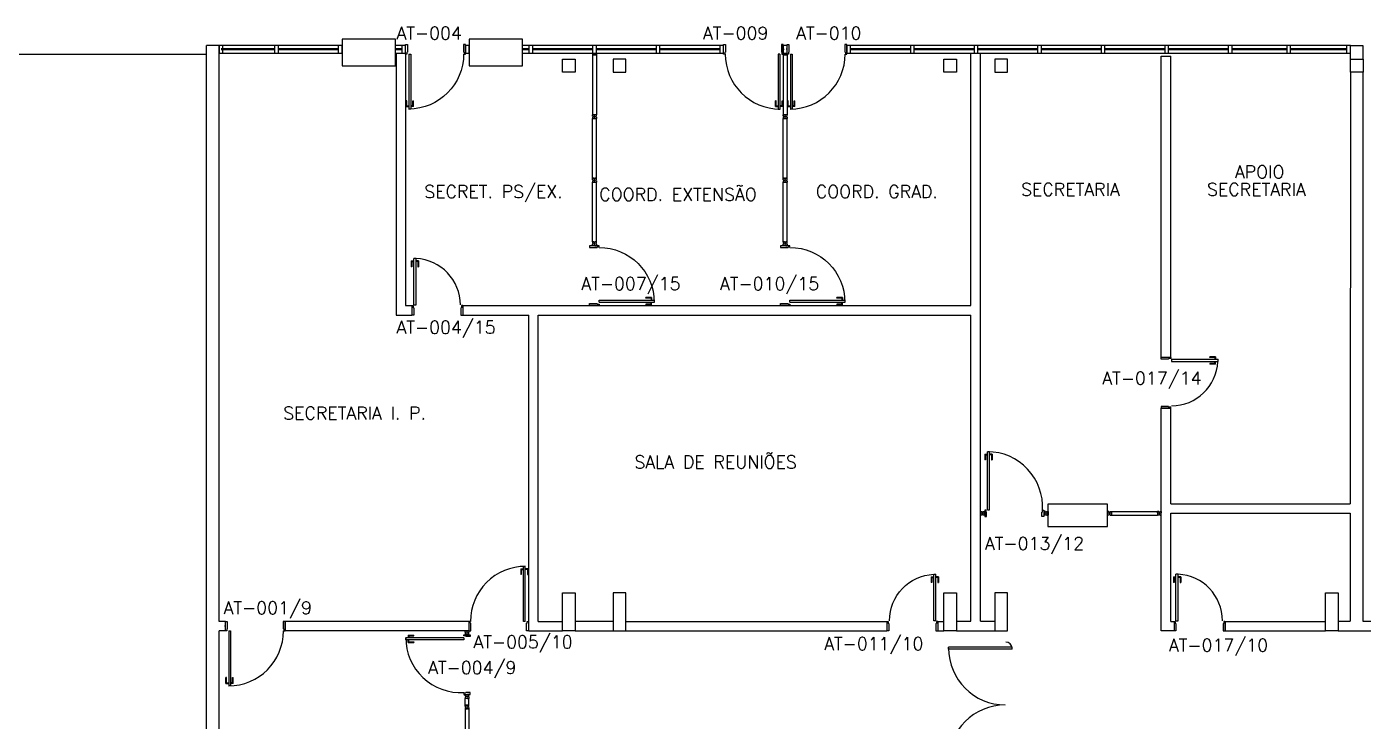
# Model space of a CAD drawing. Header units: millimetres. Extents: x 2860 to 3104, y 1039 to 1134.
# Drawn here: x 2870.28 to 2891.3, y 1059.95 to 1070.88 of the extents above; entities that cross this region are included whole.
import ezdxf

# ---------------------------------------------------------------- set-up
doc = ezdxf.new("R2010")
doc.units = ezdxf.units.MM
for name, color, linetype in [('ALV', 2, 'Continuous'), ('DIV', 2, 'Continuous'), ('ESQ', 2, 'Continuous'), ('ESTR', 3, 'Continuous'), ('PISO', 1, 'Continuous'), ('TEXTO', 2, 'Continuous'), ('TEXTO-ENDEREÇO', 2, 'Continuous')]:
    doc.layers.add(name, color=color, linetype=linetype)
doc.styles.add('UNB-100', font='simplex.shx', dxfattribs={"height": 0.2})
doc.styles.add('UNB-100-1', font='simplex.shx', dxfattribs={"height": 0.2})

# ---------------------------------------------------------------- blocks, each defined once
blk = doc.blocks.new('PILINT-TTS')
for points in [[(-0.2, 0), (-0.2, -0.2), (0, -0.2), (0, 0)], [(-0.8, 0), (-0.8, -0.2), (-1, -0.2), (-1, 0)], [(-0.8, -8.39), (-0.8, -8.99), (-1, -8.99), (-1, -8.39)]]:
    blk.add_lwpolyline(points, close=True)
blk.add_lwpolyline([(-0.2, -8.99), (0, -8.99), (0, -8.39), (-0.2, -8.39), (-0.2, -8.99)])
blk = doc.blocks.new('PE80-TTS')
for p, q in [((0.075, 0), (-0.075, 0)), ((-0.075, -0.03), (-0.075, 0)), ((0.075, 0), (0.075, -0.02)), ((0.777, 0.01), (0.687, 0.01)), ((0.687, 0), (0.687, 0.01)), ((0.777, 0.01), (0.777, -0.03)), ((0.04, -0.03), (-0.075, -0.03)), ((0.075, -0.02), (0.04, -0.02)), ((0.04, -0.03), (0.04, -0.02)), ((0.085, -0.03), (0.817, -0.03)), ((0.085, -0.03), (0.085, -0.065)), ((0.085, -0.065), (0.817, -0.065)), ((0.767, 0), (0.687, 0)), ((0.767, -0.095), (0.687, -0.095)), ((0.687, -0.095), (0.687, -0.105)), ((0.777, -0.105), (0.687, -0.105)), ((0.767, 0), (0.767, -0.03)), ((0.767, -0.095), (0.767, -0.065)), ((0.777, -0.105), (0.777, -0.065)), ((0.817, -0.065), (0.817, -0.03)), ((0.04, -0.771), (-0.075, -0.771)), ((-0.075, -0.771), (-0.075, -0.801)), ((0.075, -0.801), (-0.075, -0.801)), ((0.075, -0.802), (-0.075, -0.802)), ((0.04, -0.771), (0.04, -0.781)), ((0.075, -0.781), (0.04, -0.781)), ((0.075, -0.801), (0.075, -0.781))]:
    blk.add_line(p, q)
at = {"color": 1}
blk.add_arc((0.085, -0.03), 0.731, 270, 357.3429, dxfattribs=at)
blk = doc.blocks.new('PDV1D-TTS')
at = {"layer": 'DIV'}
for p, q in [((0, 0), (-0.012, 0)), ((0, 0.06), (0, 0.075)), ((0, 0.075), (0.03, 0.075)), ((0, -0.06), (0, 0.06)), ((0.03, 0.075), (0.03, -0.045)), ((0.91, 0.075), (0.91, -0.045)), ((0.94, 0.075), (0.91, 0.075)), ((0.94, 0.06), (0.94, 0.075)), ((0.94, -0.06), (0.94, 0.06)), ((0, -0.075), (0, -0.06)), ((0.02, -0.075), (0, -0.075)), ((0.02, -0.045), (0.03, -0.045)), ((0.02, -0.045), (0.02, -0.075)), ((0.052, -0.075), (0.052, -0.94)), ((0.052, -0.075), (0.082, -0.075)), ((0.082, -0.075), (0.082, -0.94)), ((0.92, -0.045), (0.91, -0.045)), ((0.92, -0.045), (0.92, -0.075)), ((0.92, -0.075), (0.94, -0.075)), ((0.94, -0.075), (0.94, -0.06)), ((0.082, -0.94), (0.052, -0.94))]:
    blk.add_line(p, q, dxfattribs=at)
at = {"layer": 'DIV', "color": 1}
for p, q in [((0.019, -0.81), (0.009, -0.81)), ((0.009, -0.9), (0.009, -0.81)), ((0.019, -0.89), (0.019, -0.81)), ((0.114, -0.81), (0.124, -0.81)), ((0.114, -0.89), (0.114, -0.81)), ((0.124, -0.9), (0.124, -0.81)), ((0.009, -0.9), (0.049, -0.9)), ((0.019, -0.89), (0.049, -0.89)), ((0.114, -0.89), (0.084, -0.89)), ((0.124, -0.9), (0.084, -0.9))]:
    blk.add_line(p, q, dxfattribs=at)
blk.add_arc((0.048, -0.075), 0.865, 270, 0, dxfattribs=at)
blk = doc.blocks.new('PDV2D-TTS')
at = {"layer": 'DIV'}
for p, q in [((0.03, 0.05), (0.06, 0.05)), ((0.03, 0.035), (0.03, 0.05)), ((0.03, -0.035), (0.03, 0.035)), ((0.06, 0.05), (0.06, -0.02)), ((0.941, 0.05), (0.941, -0.02)), ((0.971, 0.05), (0.941, 0.05)), ((0.971, 0.035), (0.971, 0.05)), ((0.971, -0.035), (0.971, 0.035)), ((0.03, -0.05), (0.03, -0.035)), ((0.05, -0.05), (0.03, -0.05)), ((0.05, -0.02), (0.06, -0.02)), ((0.05, -0.02), (0.05, -0.05)), ((0.079, -0.05), (0.109, -0.05)), ((0.079, -0.05), (0.079, -0.965)), ((0.109, -0.05), (0.109, -0.965)), ((0.951, -0.02), (0.941, -0.02)), ((0.951, -0.02), (0.951, -0.05)), ((0.951, -0.05), (0.971, -0.05)), ((0.971, -0.05), (0.971, -0.035)), ((0.109, -0.965), (0.079, -0.965))]:
    blk.add_line(p, q, dxfattribs=at)
at = {"layer": 'DIV', "color": 1}
for p, q in [((0.036, -0.925), (0.036, -0.835)), ((0.046, -0.835), (0.036, -0.835)), ((0.046, -0.915), (0.046, -0.835)), ((0.141, -0.915), (0.141, -0.835)), ((0.141, -0.835), (0.151, -0.835)), ((0.151, -0.925), (0.151, -0.835)), ((0.036, -0.925), (0.076, -0.925)), ((0.046, -0.915), (0.076, -0.915)), ((0.141, -0.915), (0.111, -0.915)), ((0.151, -0.925), (0.111, -0.925))]:
    blk.add_line(p, q, dxfattribs=at)
blk.add_arc((0.076, -0.1), 0.865, 270, 3.3214, dxfattribs=at)
blk = doc.blocks.new('DIVMT-TTS')
for p, q in [((-0.03, 0.03), (-0.03, 0.006)), ((-0.008, 0.03), (-0.03, 0.03)), ((-0.0185, 0.006), (-0.03, 0.006)), ((-0.0185, -0.006), (-0.0185, 0.006)), ((-0.008, 0.03), (-0.008, 0.02)), ((-0.008, 0.02), (0.008, 0.02)), ((-0.0051, 0), (0.0051, 0)), ((0.0051, 0), (-0.0051, 0)), ((-0.0051, 0), (0.0051, 0)), ((0, -0.0051), (0, 0.0051)), ((0, 0.0051), (0, -0.0051)), ((0.008, 0.03), (0.008, 0.02)), ((0.008, 0.03), (0.03, 0.03)), ((0.0205, 0.006), (0.03, 0.006)), ((0.0205, -0.006), (0.0205, 0.006)), ((0.0205, 0.006), (0.0205, -0.006)), ((0.0205, 0.006), (0.03, 0.006)), ((0.97, 0.03), (0.03, 0.03)), ((0.03, 0.006), (0.03, 0.03)), ((0.03, -0.03), (0.03, 0.03)), ((0.03, -0.005), (0.03, 0.005)), ((0.97, -0.03), (0.97, 0.03)), ((0.97, 0.03), (0.97, 0.009)), ((0.97, 0.009), (0.97, 0.027)), ((0.9795, 0.006), (0.97, 0.006)), ((0.97, -0.005), (0.97, 0.005)), ((0.9795, 0.006), (0.9795, -0.006)), ((1.0051, 0), (0.9949, 0)), ((1, 0.0051), (1, -0.0051)), ((-0.0185, -0.006), (-0.03, -0.006)), ((-0.03, -0.03), (-0.03, -0.006)), ((-0.008, -0.03), (-0.03, -0.03)), ((-0.008, -0.03), (-0.008, -0.02)), ((-0.008, -0.02), (0.008, -0.02)), ((0.008, -0.03), (0.008, -0.02)), ((0.008, -0.03), (0.03, -0.03)), ((0.0205, -0.006), (0.03, -0.006)), ((0.0205, -0.006), (0.03, -0.006)), ((0.03, -0.006), (0.03, -0.03)), ((0.97, -0.03), (0.03, -0.03)), ((0.9795, -0.006), (0.97, -0.006)), ((0.97, -0.009), (0.97, -0.027))]:
    blk.add_line(p, q)
blk = doc.blocks.new('MTT-TTS')
for p, q in [((-0.008, 0.03), (-0.03, 0.03)), ((-0.03, 0.03), (-0.03, 0.006)), ((-0.0185, 0.006), (-0.03, 0.006)), ((-0.0185, -0.006), (-0.0185, 0.006)), ((-0.008, 0.03), (-0.008, 0.02)), ((-0.008, 0.02), (0.008, 0.02)), ((-0.0051, 0), (0.0051, 0)), ((0, -0.0051), (0, 0.0051)), ((0.008, 0.03), (0.03, 0.03)), ((0.008, 0.03), (0.008, 0.02)), ((0.0205, -0.006), (0.0205, 0.006)), ((0.0205, 0.006), (0.03, 0.006)), ((0.03, 0.006), (0.03, 0.03)), ((-0.03, -0.03), (-0.03, -0.006)), ((-0.0185, -0.006), (-0.03, -0.006)), ((-0.008, -0.03), (-0.03, -0.03)), ((-0.008, -0.02), (0.008, -0.02)), ((-0.008, -0.03), (-0.008, -0.02)), ((0.008, -0.03), (0.008, -0.02)), ((0.008, -0.03), (0.03, -0.03)), ((0.0205, -0.006), (0.03, -0.006)), ((0.03, -0.006), (0.03, -0.03))]:
    blk.add_line(p, q)
blk = doc.blocks.new('PDV1E-TTS')
at = {"layer": 'DIV'}
for p, q in [((-0.94, 0.075), (-0.91, 0.075)), ((-0.94, 0.06), (-0.94, 0.075)), ((-0.94, -0.06), (-0.94, 0.06)), ((-0.91, 0.075), (-0.91, -0.045)), ((0, 0.075), (-0.03, 0.075)), ((-0.03, 0.075), (-0.03, -0.045)), ((0, 0.06), (0, 0.075)), ((0, -0.06), (0, 0.06)), ((0, 0), (0.012, 0)), ((-0.94, -0.075), (-0.94, -0.06)), ((-0.92, -0.075), (-0.94, -0.075)), ((-0.92, -0.045), (-0.92, -0.075)), ((-0.92, -0.045), (-0.91, -0.045)), ((-0.082, -0.075), (-0.082, -0.94)), ((-0.052, -0.075), (-0.082, -0.075)), ((-0.052, -0.075), (-0.052, -0.94)), ((-0.02, -0.045), (-0.03, -0.045)), ((-0.02, -0.045), (-0.02, -0.075)), ((-0.02, -0.075), (0, -0.075)), ((0, -0.075), (0, -0.06)), ((-0.114, -0.81), (-0.124, -0.81)), ((-0.124, -0.9), (-0.124, -0.81)), ((-0.114, -0.89), (-0.114, -0.81)), ((-0.019, -0.81), (-0.009, -0.81)), ((-0.019, -0.89), (-0.019, -0.81)), ((-0.009, -0.9), (-0.009, -0.81)), ((-0.124, -0.9), (-0.084, -0.9)), ((-0.114, -0.89), (-0.084, -0.89)), ((-0.082, -0.94), (-0.052, -0.94)), ((-0.019, -0.89), (-0.049, -0.89)), ((-0.009, -0.9), (-0.049, -0.9))]:
    blk.add_line(p, q, dxfattribs=at)
blk.add_arc((-0.048, -0.075), 0.865, 180, 270, dxfattribs=at)
blk = doc.blocks.new('DIV-TTS')
for p, q in [((-0.0051, 0), (0.0051, 0)), ((0, -0.0051), (0, 0.0051)), ((0.0205, 0.006), (0.03, 0.006)), ((0.0205, -0.006), (0.0205, 0.006)), ((0.03, 0.03), (0.97, 0.03)), ((0.03, 0.03), (0.03, -0.03)), ((0.03, 0.009), (0.03, 0.027)), ((0.03, 0.005), (0.03, -0.005)), ((0.97, 0.03), (0.97, -0.03)), ((0.9795, 0.006), (0.97, 0.006)), ((0.97, 0.005), (0.97, -0.005)), ((0.9795, -0.006), (0.9795, 0.006)), ((1.0051, 0), (0.9949, 0)), ((0.9949, 0), (1.0051, 0)), ((1, -0.0051), (1, 0.0051)), ((0.0205, -0.006), (0.03, -0.006)), ((0.03, -0.03), (0.03, -0.009)), ((0.03, -0.009), (0.03, -0.027)), ((0.03, -0.03), (0.97, -0.03)), ((0.9795, -0.006), (0.97, -0.006))]:
    blk.add_line(p, q)
blk = doc.blocks.new('MTINI-TTS')
for p, q in [((-0.03, 0.008), (-0.03, 0.03)), ((0.03, 0.03), (-0.03, 0.03)), ((-0.03, 0.008), (-0.02, 0.008)), ((-0.009, 0.03), (-0.027, 0.03)), ((-0.02, 0.008), (-0.02, 0)), ((-0.001, 0), (-0.02, 0)), ((-0.006, 0.02), (-0.006, 0.03)), ((-0.006, 0.023), (-0.006, 0.027)), ((-0.006, 0.02), (0.006, 0.02)), ((0.005, 0.03), (-0.005, 0.03)), ((0.005, 0), (-0.005, 0)), ((0.004, 0.02), (-0.004, 0.02)), ((0.02, 0), (-0.001, 0)), ((0, -0.005), (0, 0.005)), ((0.006, 0.02), (0.006, 0.03)), ((0.006, 0.023), (0.006, 0.027)), ((0.009, 0.03), (0.027, 0.03)), ((0.03, 0.008), (0.02, 0.008)), ((0.02, 0), (0.02, 0.008)), ((0.03, 0.008), (0.03, 0.03))]:
    blk.add_line(p, q)
blk = doc.blocks.new('PTDP-TTS')
at = {"color": 2}
for p, q in [((0.084, 0.9), (0.115, 0.9)), ((0.084, -0.1), (0.084, 0.9)), ((0.114, -0.1), (0.114, 0.9)), ((1.884, 0.9), (1.914, 0.9)), ((1.884, -0.1), (1.884, 0.9)), ((1.914, -0.1), (1.914, 0.9)), ((0.084, -0.1), (0.115, -0.1)), ((1.885, -0.101), (1.915, -0.101))]:
    blk.add_line(p, q, dxfattribs=at)
at = {"color": 1}
for centre, radius, start, end in [((0.114, 0.006), 0.892, 0, 90), ((1.899, 0.006), 0.892, 90, 180), ((0.098, 0), 0.098, 180, 270), ((1.896, -0.001), 0.0991, 271.7192, 0)]:
    blk.add_arc(centre, radius, start, end, dxfattribs=at)
at = {"layer": 'ESQ', "color": 1}
for p, q in [((0.044, 0.86), (0.044, 0.77)), ((0.044, 0.86), (0.084, 0.86)), ((0.054, 0.85), (0.054, 0.77)), ((0.054, 0.85), (0.084, 0.85)), ((0.154, 0.86), (0.114, 0.86)), ((0.144, 0.85), (0.114, 0.85)), ((0.144, 0.85), (0.144, 0.77)), ((0.154, 0.86), (0.154, 0.77)), ((0.054, 0.77), (0.044, 0.77)), ((0.144, 0.77), (0.154, 0.77))]:
    blk.add_line(p, q, dxfattribs=at)
blk = doc.blocks.new('PDV2E-TTS')
at = {"layer": 'DIV'}
for p, q in [((-0.967, 0.035), (-0.967, 0.05)), ((-0.967, 0.05), (-0.937, 0.05)), ((-0.967, -0.035), (-0.967, 0.035)), ((-0.937, 0.05), (-0.937, -0.02)), ((-0.068, 0.05), (-0.068, -0.02)), ((-0.038, 0.05), (-0.068, 0.05)), ((-0.038, 0.035), (-0.038, 0.05)), ((-0.038, -0.035), (-0.038, 0.035)), ((-0.967, -0.05), (-0.967, -0.035)), ((-0.947, -0.05), (-0.967, -0.05)), ((-0.947, -0.02), (-0.947, -0.05)), ((-0.947, -0.02), (-0.937, -0.02)), ((-0.083, -0.054), (-0.113, -0.054)), ((-0.113, -0.054), (-0.113, -0.969)), ((-0.083, -0.054), (-0.083, -0.969)), ((-0.059, -0.02), (-0.068, -0.02)), ((-0.059, -0.02), (-0.059, -0.05)), ((-0.059, -0.05), (-0.037, -0.05)), ((-0.038, -0.05), (-0.038, -0.035)), ((-0.113, -0.969), (-0.083, -0.969))]:
    blk.add_line(p, q, dxfattribs=at)
at = {"layer": 'DIV', "color": 1}
for p, q in [((-0.145, -0.839), (-0.155, -0.839)), ((-0.155, -0.929), (-0.155, -0.839)), ((-0.145, -0.919), (-0.145, -0.839)), ((-0.05, -0.839), (-0.04, -0.839)), ((-0.05, -0.919), (-0.05, -0.839)), ((-0.04, -0.929), (-0.04, -0.839)), ((-0.155, -0.929), (-0.115, -0.929)), ((-0.145, -0.919), (-0.115, -0.919)), ((-0.05, -0.919), (-0.08, -0.919)), ((-0.04, -0.929), (-0.08, -0.929))]:
    blk.add_line(p, q, dxfattribs=at)
blk.add_arc((-0.081, -0.101), 0.867, 176.6046, 269.9049, dxfattribs=at)

msp = doc.modelspace()

# ---------------------------------------------------------------- linework, layer by layer
at = {"layer": 'ALV'}
for p, q in [((2873.108, 1052.174), (2873.108, 1070.583)), ((2873.308, 1061.523), (2873.308, 1070.583)), ((2876.092, 1070.462), (2876.092, 1066.34)), ((2876.242, 1070.447), (2876.242, 1066.49)), ((2885.133, 1066.49), (2885.133, 1070.462)), ((2885.283, 1061.524), (2885.283, 1070.462)), ((2888.182, 1070.412), (2888.242, 1070.412)), ((2891.101, 1070.164), (2891.1, 1063.373)), ((2891.3, 1070.164), (2891.3, 1061.524)), ((2876.242, 1066.49), (2876.342, 1066.49)), ((2876.342, 1066.49), (2876.342, 1066.34)), ((2877.144, 1066.49), (2885.133, 1066.49)), ((2877.144, 1066.49), (2877.144, 1066.34)), ((2876.092, 1066.34), (2876.342, 1066.34)), ((2877.144, 1066.34), (2878.179, 1066.34)), ((2878.179, 1061.373), (2878.179, 1066.34)), ((2878.329, 1061.523), (2878.329, 1066.34)), ((2878.329, 1066.34), (2885.133, 1066.34)), ((2885.133, 1061.524), (2885.133, 1066.34)), ((2888.278, 1063.373), (2891.1, 1063.373)), ((2888.278, 1063.223), (2891.1, 1063.223)), ((2891.1, 1063.223), (2891.1, 1061.524)), ((2873.408, 1061.523), (2873.308, 1061.523)), ((2873.308, 1052.174), (2873.308, 1061.373)), ((2873.408, 1061.373), (2873.308, 1061.373)), ((2873.408, 1061.373), (2873.408, 1061.523)), ((2877.238, 1061.523), (2874.348, 1061.523)), ((2874.348, 1061.523), (2874.348, 1061.373)), ((2877.236, 1061.373), (2874.348, 1061.373)), ((2877.236, 1061.523), (2877.236, 1061.373)), ((2878.179, 1061.373), (2878.708, 1061.373)), ((2878.329, 1061.523), (2878.708, 1061.523)), ((2878.908, 1061.524), (2879.514, 1061.524)), ((2878.908, 1061.374), (2879.514, 1061.374)), ((2879.508, 1061.373), (2883.813, 1061.373)), ((2879.708, 1061.523), (2883.813, 1061.523)), ((2883.813, 1061.523), (2883.813, 1061.373)), ((2884.614, 1061.523), (2884.614, 1061.373)), ((2884.614, 1061.523), (2884.708, 1061.523)), ((2884.614, 1061.373), (2884.708, 1061.373)), ((2884.908, 1061.524), (2885.133, 1061.524)), ((2884.908, 1061.374), (2885.514, 1061.374)), ((2885.283, 1061.524), (2885.514, 1061.524)), ((2888.328, 1061.523), (2888.328, 1061.373)), ((2889.13, 1061.523), (2890.708, 1061.523)), ((2889.13, 1061.523), (2889.13, 1061.373)), ((2889.13, 1061.373), (2890.708, 1061.373)), ((2890.908, 1061.524), (2891.1, 1061.524)), ((2890.908, 1061.374), (2891.514, 1061.374)), ((2891.3, 1061.524), (2891.514, 1061.524))]:
    msp.add_line(p, q, dxfattribs=at)
for points in [[(2888.128, 1065.675), (2888.128, 1070.411)], [(2888.128, 1070.411), (2888.278, 1070.411)], [(2888.278, 1065.655), (2888.278, 1070.411)], [(2888.278, 1065.675), (2888.128, 1065.675)], [(2888.278, 1061.373), (2888.128, 1061.373), (2888.128, 1064.874)], [(2888.278, 1064.873), (2888.128, 1064.873)], [(2888.278, 1063.373), (2888.278, 1064.894)], [(2888.278, 1061.523), (2888.278, 1063.223)], [(2888.278, 1061.523), (2888.328, 1061.523), (2888.328, 1061.373), (2888.278, 1061.373)], [(2888.328, 1061.523), (2888.328, 1061.373)], [(2889.13, 1061.523), (2889.13, 1061.373)]]:
    msp.add_lwpolyline(points, dxfattribs=at)
at = {"layer": 'DIV'}
for p, q in [((2885.283, 1063.229), (2885.283, 1063.253)), ((2885.292, 1063.229), (2885.283, 1063.229)), ((2885.283, 1063.228), (2885.283, 1063.218)), ((2885.283, 1063.217), (2885.283, 1063.193)), ((2885.292, 1063.217), (2885.283, 1063.217)), ((2885.292, 1063.217), (2885.283, 1063.217)), ((2885.292, 1063.229), (2885.292, 1063.217)), ((2885.292, 1063.217), (2885.292, 1063.229)), ((2885.318, 1063.223), (2885.308, 1063.223)), ((2885.308, 1063.223), (2885.318, 1063.223)), ((2885.318, 1063.223), (2885.308, 1063.223)), ((2885.313, 1063.228), (2885.313, 1063.218)), ((2885.313, 1063.218), (2885.313, 1063.228)), ((2886.283, 1063.229), (2886.283, 1063.253)), ((2886.305, 1063.253), (2886.283, 1063.253)), ((2886.283, 1063.253), (2886.283, 1063.193)), ((2886.292, 1063.229), (2886.283, 1063.229)), ((2886.292, 1063.229), (2886.283, 1063.229)), ((2886.283, 1063.228), (2886.283, 1063.218)), ((2886.283, 1063.217), (2886.283, 1063.193)), ((2886.292, 1063.217), (2886.283, 1063.217)), ((2886.292, 1063.217), (2886.283, 1063.217)), ((2886.305, 1063.193), (2886.283, 1063.193)), ((2886.292, 1063.229), (2886.292, 1063.217)), ((2886.292, 1063.217), (2886.292, 1063.229)), ((2886.305, 1063.253), (2886.305, 1063.243)), ((2886.321, 1063.243), (2886.305, 1063.243)), ((2886.305, 1063.193), (2886.305, 1063.203)), ((2886.321, 1063.203), (2886.305, 1063.203)), ((2886.318, 1063.223), (2886.308, 1063.223)), ((2886.308, 1063.223), (2886.318, 1063.223)), ((2886.318, 1063.223), (2886.308, 1063.223)), ((2886.311, 1063.223), (2886.321, 1063.223)), ((2886.311, 1063.223), (2886.321, 1063.223)), ((2886.313, 1063.228), (2886.313, 1063.218)), ((2886.313, 1063.218), (2886.313, 1063.228)), ((2886.316, 1063.218), (2886.316, 1063.228)), ((2886.316, 1063.218), (2886.316, 1063.228)), ((2886.321, 1063.253), (2886.321, 1063.243)), ((2886.321, 1063.253), (2886.343, 1063.253)), ((2886.321, 1063.193), (2886.321, 1063.203)), ((2886.321, 1063.193), (2886.343, 1063.193)), ((2886.331, 1063.229), (2886.343, 1063.229)), ((2886.331, 1063.229), (2886.331, 1063.217)), ((2886.331, 1063.217), (2886.343, 1063.217)), ((2886.336, 1063.217), (2886.336, 1063.229)), ((2886.336, 1063.229), (2886.346, 1063.229)), ((2886.336, 1063.217), (2886.336, 1063.229)), ((2886.336, 1063.229), (2886.346, 1063.229)), ((2886.336, 1063.217), (2886.346, 1063.217)), ((2886.336, 1063.217), (2886.346, 1063.217)), ((2886.343, 1063.253), (2886.343, 1063.229)), ((2886.343, 1063.193), (2886.343, 1063.217)), ((2886.346, 1063.253), (2886.346, 1063.193)), ((2886.346, 1063.232), (2886.346, 1063.25)), ((2886.346, 1063.232), (2886.346, 1063.25)), ((2886.346, 1063.228), (2886.346, 1063.218)), ((2886.346, 1063.228), (2886.346, 1063.218)), ((2886.346, 1063.214), (2886.346, 1063.196)), ((2886.346, 1063.193), (2886.346, 1063.214)), ((2886.346, 1063.214), (2886.346, 1063.196)), ((2886.346, 1063.193), (2886.346, 1063.214)), ((2887.305, 1063.253), (2887.283, 1063.253)), ((2887.283, 1063.253), (2887.283, 1063.229)), ((2887.294, 1063.229), (2887.283, 1063.229)), ((2887.294, 1063.217), (2887.283, 1063.217)), ((2887.283, 1063.193), (2887.283, 1063.217)), ((2887.305, 1063.193), (2887.283, 1063.193)), ((2887.294, 1063.229), (2887.294, 1063.217)), ((2887.305, 1063.253), (2887.305, 1063.243)), ((2887.305, 1063.243), (2887.321, 1063.243)), ((2887.305, 1063.193), (2887.305, 1063.203)), ((2887.305, 1063.203), (2887.321, 1063.203)), ((2887.308, 1063.223), (2887.318, 1063.223)), ((2887.318, 1063.223), (2887.308, 1063.223)), ((2887.308, 1063.223), (2887.318, 1063.223)), ((2887.313, 1063.228), (2887.313, 1063.218)), ((2887.313, 1063.218), (2887.313, 1063.228)), ((2887.321, 1063.253), (2887.321, 1063.243)), ((2887.321, 1063.253), (2887.343, 1063.253)), ((2887.321, 1063.193), (2887.321, 1063.203)), ((2887.321, 1063.193), (2887.343, 1063.193)), ((2887.333, 1063.229), (2887.333, 1063.217)), ((2887.333, 1063.229), (2887.343, 1063.229)), ((2887.333, 1063.217), (2887.333, 1063.229)), ((2887.333, 1063.229), (2887.343, 1063.229)), ((2887.333, 1063.217), (2887.343, 1063.217)), ((2887.333, 1063.217), (2887.343, 1063.217)), ((2887.343, 1063.253), (2888.068, 1063.253)), ((2887.343, 1063.229), (2887.343, 1063.253)), ((2887.343, 1063.253), (2887.343, 1063.193)), ((2887.343, 1063.228), (2887.343, 1063.218)), ((2887.343, 1063.217), (2887.343, 1063.193)), ((2887.343, 1063.193), (2888.068, 1063.193)), ((2888.068, 1063.229), (2888.068, 1063.253)), ((2888.09, 1063.253), (2888.068, 1063.253)), ((2888.068, 1063.253), (2888.068, 1063.193)), ((2888.077, 1063.229), (2888.068, 1063.229)), ((2888.077, 1063.229), (2888.068, 1063.229)), ((2888.068, 1063.228), (2888.068, 1063.218)), ((2888.068, 1063.217), (2888.068, 1063.193)), ((2888.077, 1063.217), (2888.068, 1063.217)), ((2888.077, 1063.217), (2888.068, 1063.217)), ((2888.09, 1063.193), (2888.068, 1063.193)), ((2888.077, 1063.229), (2888.077, 1063.217)), ((2888.077, 1063.217), (2888.077, 1063.229)), ((2888.09, 1063.253), (2888.09, 1063.243)), ((2888.106, 1063.243), (2888.09, 1063.243)), ((2888.09, 1063.193), (2888.09, 1063.203)), ((2888.106, 1063.203), (2888.09, 1063.203)), ((2888.103, 1063.223), (2888.093, 1063.223)), ((2888.093, 1063.223), (2888.103, 1063.223)), ((2888.103, 1063.223), (2888.093, 1063.223)), ((2888.098, 1063.228), (2888.098, 1063.218)), ((2888.098, 1063.218), (2888.098, 1063.228)), ((2888.106, 1063.253), (2888.106, 1063.243)), ((2888.106, 1063.253), (2888.128, 1063.253)), ((2888.106, 1063.193), (2888.106, 1063.203)), ((2888.106, 1063.193), (2888.128, 1063.193)), ((2888.116, 1063.229), (2888.128, 1063.229)), ((2888.116, 1063.229), (2888.116, 1063.217)), ((2888.116, 1063.217), (2888.128, 1063.217)), ((2888.128, 1063.253), (2888.128, 1063.229)), ((2888.128, 1063.193), (2888.128, 1063.217)), ((2877.178, 1061.349), (2877.178, 1061.373)), ((2877.2, 1061.373), (2877.178, 1061.373)), ((2877.2, 1061.373), (2877.2, 1061.363)), ((2877.216, 1061.363), (2877.2, 1061.363)), ((2877.216, 1061.373), (2877.216, 1061.363)), ((2877.216, 1061.373), (2877.238, 1061.373)), ((2877.238, 1061.373), (2877.238, 1061.349)), ((2877.188, 1061.349), (2877.178, 1061.349)), ((2877.188, 1061.349), (2877.178, 1061.349)), ((2877.178, 1061.337), (2877.178, 1061.313)), ((2877.188, 1061.337), (2877.178, 1061.337)), ((2877.188, 1061.337), (2877.178, 1061.337)), ((2877.239, 1061.313), (2877.179, 1061.313)), ((2877.188, 1061.349), (2877.188, 1061.337)), ((2877.188, 1061.337), (2877.188, 1061.349)), ((2877.2, 1061.313), (2877.2, 1061.323)), ((2877.216, 1061.323), (2877.2, 1061.323)), ((2877.213, 1061.343), (2877.203, 1061.343)), ((2877.203, 1061.343), (2877.213, 1061.343)), ((2877.213, 1061.343), (2877.203, 1061.343)), ((2877.208, 1061.348), (2877.208, 1061.338)), ((2877.208, 1061.338), (2877.208, 1061.348)), ((2877.216, 1061.313), (2877.216, 1061.323)), ((2877.227, 1061.349), (2877.238, 1061.349)), ((2877.227, 1061.349), (2877.227, 1061.337)), ((2877.227, 1061.337), (2877.238, 1061.337)), ((2877.238, 1061.313), (2877.238, 1061.337)), ((2877.179, 1060.372), (2877.203, 1060.372)), ((2877.179, 1060.35), (2877.179, 1060.372)), ((2877.179, 1060.35), (2877.189, 1060.35)), ((2877.179, 1060.334), (2877.189, 1060.334)), ((2877.179, 1060.334), (2877.179, 1060.312)), ((2877.179, 1060.205), (2877.179, 1060.312)), ((2877.203, 1060.312), (2877.179, 1060.312)), ((2877.239, 1060.312), (2877.179, 1060.312)), ((2877.189, 1060.35), (2877.189, 1060.334)), ((2877.203, 1060.36), (2877.203, 1060.372)), ((2877.215, 1060.36), (2877.203, 1060.36)), ((2877.203, 1060.321), (2877.203, 1060.312)), ((2877.215, 1060.321), (2877.203, 1060.321)), ((2877.203, 1060.321), (2877.215, 1060.321)), ((2877.203, 1060.321), (2877.203, 1060.312)), ((2877.214, 1060.342), (2877.204, 1060.342)), ((2877.204, 1060.342), (2877.214, 1060.342)), ((2877.214, 1060.312), (2877.204, 1060.312)), ((2877.209, 1060.347), (2877.209, 1060.337)), ((2877.209, 1060.337), (2877.209, 1060.347)), ((2877.209, 1060.347), (2877.209, 1060.337)), ((2877.215, 1060.36), (2877.215, 1060.372)), ((2877.239, 1060.372), (2877.215, 1060.372)), ((2877.215, 1060.321), (2877.215, 1060.312)), ((2877.215, 1060.321), (2877.215, 1060.312)), ((2877.215, 1060.312), (2877.239, 1060.312)), ((2877.239, 1060.35), (2877.229, 1060.35)), ((2877.229, 1060.35), (2877.229, 1060.334)), ((2877.239, 1060.334), (2877.229, 1060.334)), ((2877.239, 1060.35), (2877.239, 1060.372)), ((2877.239, 1060.334), (2877.239, 1060.312)), ((2877.239, 1060.205), (2877.239, 1060.312)), ((2877.203, 1060.205), (2877.179, 1060.205)), ((2877.179, 1060.183), (2877.179, 1060.205)), ((2877.239, 1060.205), (2877.179, 1060.205)), ((2877.239, 1060.205), (2877.179, 1060.205)), ((2877.179, 1060.205), (2877.2, 1060.205)), ((2877.179, 1060.183), (2877.189, 1060.183)), ((2877.179, 1060.167), (2877.189, 1060.167)), ((2877.179, 1060.167), (2877.179, 1060.145)), ((2877.179, 1060.145), (2877.203, 1060.145)), ((2877.2, 1060.205), (2877.182, 1060.205)), ((2877.189, 1060.167), (2877.189, 1060.183)), ((2877.203, 1060.196), (2877.203, 1060.205)), ((2877.203, 1060.196), (2877.203, 1060.205)), ((2877.203, 1060.196), (2877.203, 1060.205)), ((2877.215, 1060.196), (2877.203, 1060.196)), ((2877.203, 1060.196), (2877.215, 1060.196)), ((2877.203, 1060.196), (2877.215, 1060.196)), ((2877.203, 1060.157), (2877.203, 1060.145)), ((2877.215, 1060.157), (2877.203, 1060.157)), ((2877.214, 1060.205), (2877.204, 1060.205)), ((2877.214, 1060.205), (2877.204, 1060.205)), ((2877.214, 1060.175), (2877.204, 1060.175)), ((2877.204, 1060.175), (2877.214, 1060.175)), ((2877.204, 1060.175), (2877.214, 1060.175)), ((2877.209, 1060.17), (2877.209, 1060.18)), ((2877.209, 1060.18), (2877.209, 1060.17)), ((2877.209, 1060.17), (2877.209, 1060.18)), ((2877.209, 1060.17), (2877.209, 1060.18)), ((2877.215, 1060.205), (2877.239, 1060.205)), ((2877.215, 1060.196), (2877.215, 1060.205)), ((2877.215, 1060.196), (2877.215, 1060.205)), ((2877.215, 1060.196), (2877.215, 1060.205)), ((2877.215, 1060.157), (2877.215, 1060.145)), ((2877.239, 1060.145), (2877.215, 1060.145)), ((2877.218, 1060.205), (2877.236, 1060.205)), ((2877.239, 1060.183), (2877.229, 1060.183)), ((2877.229, 1060.167), (2877.229, 1060.183)), ((2877.239, 1060.167), (2877.229, 1060.167)), ((2877.239, 1060.183), (2877.239, 1060.205)), ((2877.239, 1060.167), (2877.239, 1060.145))]:
    msp.add_line(p, q, dxfattribs=at)
for points in [[(2887.283, 1063.364), (2886.343, 1063.364), (2886.343, 1063.014), (2887.283, 1063.014)], [(2885.331, 1063.229), (2885.331, 1063.217), (2885.343, 1063.217), (2885.343, 1063.193), (2885.321, 1063.193), (2885.321, 1063.203), (2885.305, 1063.203), (2885.305, 1063.193), (2885.283, 1063.193), (2885.283, 1063.253), (2885.305, 1063.253), (2885.305, 1063.243), (2885.321, 1063.243), (2885.321, 1063.253), (2885.343, 1063.253), (2885.343, 1063.229)]]:
    msp.add_lwpolyline(points, close=True, dxfattribs=at)
msp.add_lwpolyline([(2885.292, 1063.229), (2885.283, 1063.229)], dxfattribs=at)
at = {"layer": 'ESQ'}
for p, q in [((2875.242, 1070.682), (2875.242, 1070.262)), ((2876.082, 1070.682), (2875.242, 1070.682)), ((2876.082, 1070.262), (2876.082, 1070.682)), ((2877.242, 1070.682), (2877.242, 1070.262)), ((2878.082, 1070.682), (2877.242, 1070.682)), ((2878.082, 1070.262), (2878.082, 1070.682)), ((2873.308, 1070.583), (2873.108, 1070.583)), ((2873.368, 1070.582), (2873.308, 1070.582)), ((2873.308, 1070.582), (2873.308, 1070.463)), ((2873.308, 1070.462), (2873.368, 1070.462)), ((2873.342, 1070.516), (2874.182, 1070.516)), ((2873.342, 1070.462), (2874.182, 1070.462)), ((2874.182, 1070.582), (2873.343, 1070.582)), ((2874.182, 1070.528), (2873.343, 1070.528)), ((2873.368, 1070.462), (2873.368, 1070.582)), ((2874.182, 1070.582), (2874.182, 1070.463)), ((2874.242, 1070.582), (2874.182, 1070.582)), ((2874.182, 1070.462), (2874.242, 1070.462)), ((2875.182, 1070.582), (2874.242, 1070.582)), ((2874.242, 1070.462), (2874.242, 1070.582)), ((2875.182, 1070.528), (2874.242, 1070.528)), ((2874.242, 1070.516), (2875.182, 1070.516)), ((2874.242, 1070.462), (2875.182, 1070.462)), ((2875.182, 1070.582), (2875.182, 1070.463)), ((2875.242, 1070.582), (2875.182, 1070.582)), ((2875.182, 1070.462), (2875.242, 1070.462)), ((2875.242, 1070.462), (2875.242, 1070.582)), ((2876.182, 1070.582), (2876.082, 1070.582)), ((2876.182, 1070.528), (2876.082, 1070.528)), ((2876.082, 1070.516), (2876.182, 1070.516)), ((2876.082, 1070.462), (2876.182, 1070.462)), ((2876.182, 1070.582), (2876.182, 1070.463)), ((2876.242, 1070.582), (2876.182, 1070.582)), ((2876.182, 1070.462), (2876.242, 1070.462)), ((2876.242, 1070.462), (2876.242, 1070.582)), ((2877.182, 1070.582), (2877.182, 1070.463)), ((2877.242, 1070.582), (2877.182, 1070.582)), ((2877.182, 1070.462), (2877.242, 1070.462)), ((2877.242, 1070.462), (2877.242, 1070.582)), ((2877.242, 1070.462), (2877.242, 1070.582)), ((2878.182, 1070.582), (2878.082, 1070.582)), ((2878.182, 1070.528), (2878.082, 1070.528)), ((2878.082, 1070.516), (2878.182, 1070.516)), ((2878.082, 1070.462), (2878.182, 1070.462)), ((2878.182, 1070.582), (2878.182, 1070.463)), ((2878.242, 1070.582), (2878.182, 1070.582)), ((2878.182, 1070.462), (2878.242, 1070.462)), ((2878.242, 1070.462), (2878.242, 1070.582)), ((2879.182, 1070.582), (2878.242, 1070.582)), ((2879.182, 1070.528), (2878.242, 1070.528)), ((2878.242, 1070.516), (2879.182, 1070.516)), ((2878.242, 1070.462), (2879.182, 1070.462)), ((2879.242, 1070.582), (2879.182, 1070.582)), ((2879.182, 1070.582), (2879.182, 1070.463)), ((2879.182, 1070.462), (2879.242, 1070.462)), ((2879.242, 1070.462), (2879.242, 1070.582)), ((2891.101, 1070.364), (2891.101, 1070.582)), ((2891.101, 1070.582), (2891.3, 1070.582)), ((2891.3, 1070.582), (2891.3, 1070.365)), ((2875.242, 1070.262), (2876.082, 1070.262)), ((2877.242, 1070.262), (2878.082, 1070.262))]:
    msp.add_line(p, q, dxfattribs=at)
at = {"layer": 'ESQ', "color": 3}
for p, q in [((2880.182, 1070.582), (2879.242, 1070.582)), ((2880.182, 1070.528), (2879.242, 1070.528)), ((2879.242, 1070.516), (2880.182, 1070.516)), ((2879.242, 1070.462), (2880.182, 1070.462)), ((2880.182, 1070.582), (2880.182, 1070.463)), ((2880.242, 1070.582), (2880.182, 1070.582)), ((2880.182, 1070.462), (2880.242, 1070.462)), ((2881.182, 1070.582), (2880.242, 1070.582)), ((2880.242, 1070.462), (2880.242, 1070.582)), ((2881.182, 1070.528), (2880.242, 1070.528)), ((2880.242, 1070.516), (2881.182, 1070.516)), ((2880.242, 1070.462), (2881.182, 1070.462)), ((2881.182, 1070.582), (2881.182, 1070.463)), ((2881.242, 1070.582), (2881.182, 1070.582)), ((2881.182, 1070.462), (2881.242, 1070.462)), ((2881.242, 1070.462), (2881.242, 1070.582)), ((2882.182, 1070.582), (2882.182, 1070.463)), ((2882.242, 1070.582), (2882.182, 1070.582)), ((2882.182, 1070.462), (2882.242, 1070.462)), ((2882.242, 1070.462), (2882.242, 1070.582)), ((2883.182, 1070.582), (2883.182, 1070.463)), ((2883.242, 1070.582), (2883.182, 1070.582)), ((2883.182, 1070.462), (2883.242, 1070.462)), ((2884.182, 1070.582), (2883.242, 1070.582)), ((2883.242, 1070.462), (2883.242, 1070.582)), ((2884.182, 1070.528), (2883.242, 1070.528)), ((2883.242, 1070.516), (2884.182, 1070.516)), ((2883.242, 1070.462), (2884.182, 1070.462)), ((2884.182, 1070.582), (2884.182, 1070.463)), ((2884.242, 1070.582), (2884.182, 1070.582)), ((2884.182, 1070.462), (2884.242, 1070.462)), ((2884.242, 1070.462), (2884.242, 1070.582)), ((2885.182, 1070.582), (2884.242, 1070.582)), ((2885.182, 1070.528), (2884.242, 1070.528)), ((2884.242, 1070.516), (2885.182, 1070.516)), ((2884.242, 1070.462), (2885.182, 1070.462)), ((2885.182, 1070.582), (2885.182, 1070.462)), ((2885.242, 1070.582), (2885.182, 1070.582)), ((2885.182, 1070.462), (2885.242, 1070.462)), ((2885.242, 1070.462), (2885.242, 1070.582)), ((2886.182, 1070.582), (2885.242, 1070.582)), ((2886.182, 1070.528), (2885.242, 1070.528)), ((2885.242, 1070.516), (2886.182, 1070.516)), ((2885.242, 1070.462), (2886.182, 1070.462)), ((2886.242, 1070.582), (2886.182, 1070.582)), ((2886.182, 1070.582), (2886.182, 1070.463)), ((2886.182, 1070.462), (2886.242, 1070.462)), ((2887.182, 1070.582), (2886.242, 1070.582)), ((2886.242, 1070.462), (2886.242, 1070.582)), ((2887.182, 1070.528), (2886.242, 1070.528)), ((2886.242, 1070.516), (2887.182, 1070.516)), ((2886.242, 1070.462), (2887.182, 1070.462)), ((2887.242, 1070.582), (2887.182, 1070.582)), ((2887.182, 1070.582), (2887.182, 1070.463)), ((2887.182, 1070.462), (2887.242, 1070.462)), ((2887.242, 1070.462), (2887.242, 1070.582)), ((2888.182, 1070.582), (2887.242, 1070.582)), ((2888.182, 1070.528), (2887.242, 1070.528)), ((2887.242, 1070.516), (2888.182, 1070.516)), ((2887.242, 1070.462), (2888.182, 1070.462)), ((2888.242, 1070.582), (2888.182, 1070.582)), ((2888.182, 1070.582), (2888.182, 1070.463)), ((2889.182, 1070.582), (2888.242, 1070.582)), ((2888.242, 1070.462), (2888.242, 1070.582)), ((2889.182, 1070.528), (2888.242, 1070.528)), ((2888.242, 1070.516), (2889.182, 1070.516)), ((2888.242, 1070.462), (2889.182, 1070.462)), ((2889.242, 1070.582), (2889.182, 1070.582)), ((2889.182, 1070.582), (2889.182, 1070.463)), ((2889.182, 1070.462), (2889.242, 1070.462)), ((2890.1, 1070.582), (2889.242, 1070.582)), ((2889.242, 1070.462), (2889.242, 1070.582)), ((2890.1, 1070.528), (2889.242, 1070.528)), ((2889.242, 1070.516), (2890.1, 1070.516)), ((2889.242, 1070.462), (2890.1, 1070.462)), ((2890.16, 1070.582), (2890.1, 1070.582)), ((2890.1, 1070.582), (2890.1, 1070.463)), ((2890.1, 1070.462), (2890.16, 1070.462)), ((2890.16, 1070.462), (2890.16, 1070.582)), ((2890.16, 1070.516), (2891.041, 1070.516)), ((2890.16, 1070.462), (2891.041, 1070.462)), ((2891.041, 1070.582), (2890.161, 1070.582)), ((2891.041, 1070.528), (2890.161, 1070.528)), ((2891.101, 1070.582), (2891.041, 1070.582)), ((2891.041, 1070.582), (2891.041, 1070.463)), ((2891.041, 1070.462), (2891.101, 1070.462)), ((2891.101, 1070.462), (2891.101, 1070.582))]:
    msp.add_line(p, q, dxfattribs=at)
msp.add_lwpolyline([(2888.182, 1070.462), (2888.242, 1070.462)], dxfattribs=at)
at = {"layer": 'ESTR', "color": 3}
for points in [[(2891.301, 1070.364), (2891.301, 1070.164), (2891.101, 1070.164), (2891.101, 1070.364)], [(2890.908, 1061.974), (2890.908, 1061.374), (2890.708, 1061.374), (2890.708, 1061.974)]]:
    msp.add_lwpolyline(points, close=True, dxfattribs=at)
at = {"layer": 'PISO'}
msp.add_line((2873.111, 1070.44), (2870.104, 1070.44), dxfattribs=at)

# ---------------------------------------------------------------- block references
at = {"layer": 'ALV'}
msp.add_blockref('PE80-TTS', (2888.203, 1065.675), dxfattribs=at)
at = {"layer": 'ALV', "rotation": 90.00000000000001}
msp.add_blockref('PE80-TTS', (2888.328, 1061.448), dxfattribs=at)
at = {"layer": 'DIV', "xscale": -1}
msp.add_blockref('PDV1E-TTS', (2876.242, 1070.522), dxfattribs=at)
at = {"layer": 'DIV'}
for name, p, rotation in [('DIV-TTS', (2879.212, 1070.462), 270), ('MTINI-TTS', (2879.212, 1070.462), 180), ('DIV-TTS', (2882.212, 1070.462), 270), ('MTINI-TTS', (2882.212, 1070.462), 180), ('DIVMT-TTS', (2879.212, 1069.462), 270), ('DIVMT-TTS', (2882.212, 1069.462), 270), ('DIVMT-TTS', (2879.212, 1068.462), 270), ('DIVMT-TTS', (2882.212, 1068.462), 270), ('PE80-TTS', (2876.342, 1066.415), 90.00000000000001), ('PDV2E-TTS', (2885.313, 1063.223), 180), ('PDV1D-TTS', (2878.176, 1061.448), 180), ('PDV2D-TTS', (2877.209, 1061.343), 270), ('DIVMT-TTS', (2877.209, 1059.175), 90.00000000000001)]:
    msp.add_blockref(name, p, dxfattribs=dict(at, rotation=rotation))
for name, p in [('PDV1E-TTS', (2882.182, 1070.522)), ('PDV1D-TTS', (2882.242, 1070.522)), ('MTT-TTS', (2879.212, 1067.462)), ('MTT-TTS', (2882.212, 1067.462)), ('PDV1D-TTS', (2873.408, 1061.448))]:
    msp.add_blockref(name, p, dxfattribs=at)
at = {"layer": 'DIV', "xscale": -1}
for name, p, rotation in [('PDV1E-TTS', (2879.212, 1066.492), 90), ('PDV1E-TTS', (2882.212, 1066.492), 90), ('PE80-TTS', (2884.614, 1061.448), 270)]:
    msp.add_blockref(name, p, dxfattribs=dict(at, rotation=rotation))
at = {"layer": 'ESQ', "rotation": 90}
msp.add_blockref('PTDP-TTS', (2885.68, 1059.202), dxfattribs=at)
at = {"layer": 'ESTR', "color": 6}
msp.add_blockref('PILINT-TTS', (2879.708, 1070.364), dxfattribs=at)
at = {"layer": 'ESTR', "color": 9}
msp.add_blockref('PILINT-TTS', (2885.708, 1070.364), dxfattribs=at)

# ---------------------------------------------------------------- texts
at = {"layer": 'TEXTO', "style": 'UNB-100'}
for s, p in [('APOIO ', (2889.285, 1068.493)), ('SECRET. PS/EX.', (2876.536, 1068.183)), ('COORD. EXTENSÃO', (2879.288, 1068.138)), ('COORD. GRAD.', (2882.693, 1068.183)), ('SECRETARIA ', (2885.923, 1068.217)), ('SECRETARIA ', (2888.847, 1068.217)), ('SECRETARIA I. P.', (2874.317, 1064.699)), ('SALA DE REUNIÕES', (2879.841, 1063.93))]:
    msp.add_text(s, height=0.2, dxfattribs=at).set_placement(p)
at = {"layer": 'TEXTO-ENDEREÇO', "style": 'UNB-100-1'}
for s, p in [('AT-004', (2876.098, 1070.676)), ('AT-009', (2880.919, 1070.676)), ('AT-010', (2882.384, 1070.676)), ('AT-007/15', (2879.006, 1066.735)), ('AT-010/15', (2881.187, 1066.735)), ('AT-004/15', (2876.098, 1066.049)), ('AT-017/14', (2887.2, 1065.249)), ('AT-013/12', (2885.354, 1062.649)), ('AT-001/9', (2873.379, 1061.637)), ('AT-005/10', (2877.309, 1061.099)), ('AT-011/10', (2882.825, 1061.072)), ('AT-017/10', (2888.247, 1061.049)), ('AT-004/9', (2876.596, 1060.696))]:
    msp.add_text(s, height=0.2, dxfattribs=at).set_placement(p)

doc.saveas('drawing.dxf')
